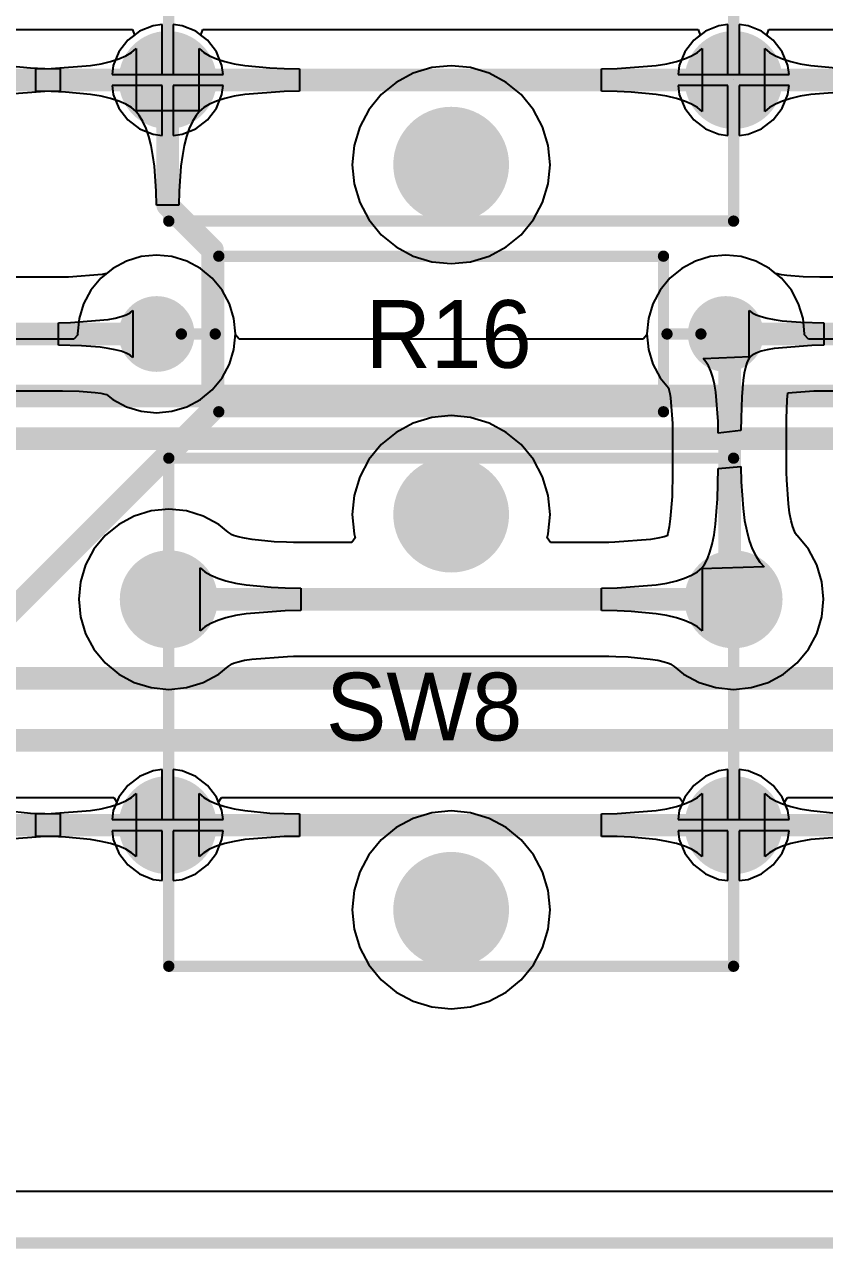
# Model space of a CAD drawing. Header units: millimetres. Extents: x 0 to 140, y 0 to 130.
# Drawn here: x 69.42 to 87.41, y -0.13 to 27.41 of the extents above; entities that cross this region are included whole.
import ezdxf

# ---------------------------------------------------------------- set-up
doc = ezdxf.new("R2010")
doc.units = ezdxf.units.MM
for name, color, linetype in [('BottomLayer', 5, 'Continuous'), ('BottomSolder', 6, 'Continuous'), ('KeepOutLayer', 6, 'Continuous'), ('MultiLayer', 9, 'Continuous'), ('PadHoleLayer', 156, 'Continuous'), ('TopLayer', 1, 'Continuous'), ('TopOverlay', 2, 'Continuous'), ('TopSolder', 216, 'Continuous')]:
    doc.layers.add(name, color=color, linetype=linetype)

msp = doc.modelspace()

# ---------------------------------------------------------------- hatches: boundary and pattern name
at = {"layer": 'BottomLayer'}
h = msp.add_hatch(color=5, dxfattribs=at)
edge = h.paths.add_edge_path()
edge.add_arc((72.642, 26.161), 1, 0, 360)
h = msp.add_hatch(color=5, dxfattribs=at)
edge = h.paths.add_edge_path()
edge.add_arc((85.367, 26.161), 1, 0, 360)
h = msp.add_hatch(color=5, dxfattribs=at)
edge = h.paths.add_edge_path()
edge.add_arc((79.017, 24.256), 1.2, 0, 360)
h = msp.add_hatch(color=5, dxfattribs=at)
edge = h.paths.add_edge_path()
edge.add_arc((72.392, 20.447), 0.75, 0, 360)
h = msp.add_hatch(color=5, dxfattribs=at)
edge = h.paths.add_edge_path()
edge.add_arc((85.192, 20.447), 0.75, 0, 360)
h = msp.add_hatch(color=5, dxfattribs=at)
edge = h.paths.add_edge_path()
edge.add_arc((79.017, 16.383), 1.2, 0, 360)
h = msp.add_hatch(color=5, dxfattribs=at)
edge = h.paths.add_edge_path()
edge.add_arc((72.667, 14.478), 1, 0, 360)
h = msp.add_hatch(color=5, dxfattribs=at)
edge = h.paths.add_edge_path()
edge.add_arc((85.367, 14.478), 1, 0, 360)
h = msp.add_hatch(color=5, dxfattribs=at)
edge = h.paths.add_edge_path()
edge.add_arc((72.642, 9.398), 1, 0, 360)
h = msp.add_hatch(color=5, dxfattribs=at)
edge = h.paths.add_edge_path()
edge.add_arc((85.367, 9.398), 1, 0, 360)
h = msp.add_hatch(color=5, dxfattribs=at)
edge = h.paths.add_edge_path()
edge.add_arc((79.017, 7.493), 1.2, 0, 360)
at = {"layer": 'BottomSolder'}
h = msp.add_hatch(color=6, dxfattribs=at)
edge = h.paths.add_edge_path()
edge.add_arc((72.642, 26.161), 1.102, 0, 360)
h = msp.add_hatch(color=6, dxfattribs=at)
edge = h.paths.add_edge_path()
edge.add_arc((85.367, 26.161), 1.102, 0, 360)
h = msp.add_hatch(color=6, dxfattribs=at)
edge = h.paths.add_edge_path()
edge.add_arc((79.017, 24.256), 1.302, 0, 360)
h = msp.add_hatch(color=6, dxfattribs=at)
edge = h.paths.add_edge_path()
edge.add_arc((72.392, 20.447), 0.852, 0, 360)
h = msp.add_hatch(color=6, dxfattribs=at)
edge = h.paths.add_edge_path()
edge.add_arc((85.192, 20.447), 0.852, 0, 360)
h = msp.add_hatch(color=6, dxfattribs=at)
edge = h.paths.add_edge_path()
edge.add_arc((79.017, 16.383), 1.302, 0, 360)
h = msp.add_hatch(color=6, dxfattribs=at)
edge = h.paths.add_edge_path()
edge.add_arc((72.667, 14.478), 1.102, 0, 360)
h = msp.add_hatch(color=6, dxfattribs=at)
edge = h.paths.add_edge_path()
edge.add_arc((85.367, 14.478), 1.102, 0, 360)
h = msp.add_hatch(color=6, dxfattribs=at)
edge = h.paths.add_edge_path()
edge.add_arc((72.642, 9.398), 1.102, 0, 360)
h = msp.add_hatch(color=6, dxfattribs=at)
edge = h.paths.add_edge_path()
edge.add_arc((85.367, 9.398), 1.102, 0, 360)
h = msp.add_hatch(color=6, dxfattribs=at)
edge = h.paths.add_edge_path()
edge.add_arc((79.017, 7.493), 1.302, 0, 360)
at = {"layer": 'MultiLayer'}
h = msp.add_hatch(color=9, dxfattribs=at)
edge = h.paths.add_edge_path()
edge.add_arc((72.642, 26.161), 1, 0, 360)
h = msp.add_hatch(color=9, dxfattribs=at)
edge = h.paths.add_edge_path()
edge.add_arc((85.367, 26.161), 1, 0, 360)
h = msp.add_hatch(color=9, dxfattribs=at)
edge = h.paths.add_edge_path()
edge.add_arc((79.017, 24.256), 1.2, 0, 360)
h = msp.add_hatch(color=9, dxfattribs=at)
edge = h.paths.add_edge_path()
edge.add_arc((72.392, 20.447), 0.75, 0, 360)
h = msp.add_hatch(color=9, dxfattribs=at)
edge = h.paths.add_edge_path()
edge.add_arc((85.192, 20.447), 0.75, 0, 360)
h = msp.add_hatch(color=9, dxfattribs=at)
edge = h.paths.add_edge_path()
edge.add_arc((79.017, 16.383), 1.2, 0, 360)
h = msp.add_hatch(color=9, dxfattribs=at)
edge = h.paths.add_edge_path()
edge.add_arc((72.667, 14.478), 1, 0, 360)
h = msp.add_hatch(color=9, dxfattribs=at)
edge = h.paths.add_edge_path()
edge.add_arc((85.367, 14.478), 1, 0, 360)
h = msp.add_hatch(color=9, dxfattribs=at)
edge = h.paths.add_edge_path()
edge.add_arc((72.642, 9.398), 1, 0, 360)
h = msp.add_hatch(color=9, dxfattribs=at)
edge = h.paths.add_edge_path()
edge.add_arc((85.367, 9.398), 1, 0, 360)
h = msp.add_hatch(color=9, dxfattribs=at)
edge = h.paths.add_edge_path()
edge.add_arc((79.017, 7.493), 1.2, 0, 360)
at = {"layer": 'PadHoleLayer'}
h = msp.add_hatch(color=156, dxfattribs=at)
edge = h.paths.add_edge_path()
edge.add_arc((72.642, 26.161), 0.6, 0, 360)
h = msp.add_hatch(color=156, dxfattribs=at)
edge = h.paths.add_edge_path()
edge.add_arc((85.367, 26.161), 0.6, 0, 360)
h = msp.add_hatch(color=156, dxfattribs=at)
edge = h.paths.add_edge_path()
edge.add_arc((79.017, 24.256), 1, 0, 360)
h = msp.add_hatch(color=156, dxfattribs=at)
edge = h.paths.add_edge_path()
edge.add_arc((72.392, 20.447), 0.35, 0, 360)
h = msp.add_hatch(color=156, dxfattribs=at)
edge = h.paths.add_edge_path()
edge.add_arc((85.192, 20.447), 0.35, 0, 360)
h = msp.add_hatch(color=156, dxfattribs=at)
edge = h.paths.add_edge_path()
edge.add_arc((79.017, 16.383), 1, 0, 360)
h = msp.add_hatch(color=156, dxfattribs=at)
edge = h.paths.add_edge_path()
edge.add_arc((72.667, 14.478), 0.6, 0, 360)
h = msp.add_hatch(color=156, dxfattribs=at)
edge = h.paths.add_edge_path()
edge.add_arc((85.367, 14.478), 0.6, 0, 360)
h = msp.add_hatch(color=156, dxfattribs=at)
edge = h.paths.add_edge_path()
edge.add_arc((72.642, 9.398), 0.6, 0, 360)
h = msp.add_hatch(color=156, dxfattribs=at)
edge = h.paths.add_edge_path()
edge.add_arc((85.367, 9.398), 0.6, 0, 360)
h = msp.add_hatch(color=156, dxfattribs=at)
edge = h.paths.add_edge_path()
edge.add_arc((79.017, 7.493), 1, 0, 360)
at = {"layer": 'TopLayer'}
h = msp.add_hatch(color=1, dxfattribs=at)
edge = h.paths.add_edge_path()
edge.add_arc((72.642, 26.161), 1, 0, 360)
h = msp.add_hatch(color=1, dxfattribs=at)
edge = h.paths.add_edge_path()
edge.add_arc((85.367, 26.161), 1, 0, 360)
h = msp.add_hatch(color=1, dxfattribs=at)
edge = h.paths.add_edge_path()
edge.add_arc((79.017, 24.256), 1.2, 0, 360)
h = msp.add_hatch(color=1, dxfattribs=at)
edge = h.paths.add_edge_path()
edge.add_arc((72.392, 20.447), 0.75, 0, 360)
h = msp.add_hatch(color=1, dxfattribs=at)
edge = h.paths.add_edge_path()
edge.add_arc((85.192, 20.447), 0.75, 0, 360)
h = msp.add_hatch(color=1, dxfattribs=at)
edge = h.paths.add_edge_path()
edge.add_arc((79.017, 16.383), 1.2, 0, 360)
h = msp.add_hatch(color=1, dxfattribs=at)
edge = h.paths.add_edge_path()
edge.add_arc((72.667, 14.478), 1, 0, 360)
h = msp.add_hatch(color=1, dxfattribs=at)
edge = h.paths.add_edge_path()
edge.add_arc((85.367, 14.478), 1, 0, 360)
h = msp.add_hatch(color=1, dxfattribs=at)
edge = h.paths.add_edge_path()
edge.add_arc((72.642, 9.398), 1, 0, 360)
h = msp.add_hatch(color=1, dxfattribs=at)
edge = h.paths.add_edge_path()
edge.add_arc((85.367, 9.398), 1, 0, 360)
h = msp.add_hatch(color=1, dxfattribs=at)
edge = h.paths.add_edge_path()
edge.add_arc((79.017, 7.493), 1.2, 0, 360)
at = {"layer": 'TopSolder'}
h = msp.add_hatch(color=216, dxfattribs=at)
edge = h.paths.add_edge_path()
edge.add_arc((72.642, 26.161), 1.102, 0, 360)
h = msp.add_hatch(color=216, dxfattribs=at)
edge = h.paths.add_edge_path()
edge.add_arc((85.367, 26.161), 1.102, 0, 360)
h = msp.add_hatch(color=216, dxfattribs=at)
edge = h.paths.add_edge_path()
edge.add_arc((79.017, 24.256), 1.302, 0, 360)
h = msp.add_hatch(color=216, dxfattribs=at)
edge = h.paths.add_edge_path()
edge.add_arc((72.392, 20.447), 0.852, 0, 360)
h = msp.add_hatch(color=216, dxfattribs=at)
edge = h.paths.add_edge_path()
edge.add_arc((85.192, 20.447), 0.852, 0, 360)
h = msp.add_hatch(color=216, dxfattribs=at)
edge = h.paths.add_edge_path()
edge.add_arc((79.017, 16.383), 1.302, 0, 360)
h = msp.add_hatch(color=216, dxfattribs=at)
edge = h.paths.add_edge_path()
edge.add_arc((72.667, 14.478), 1.102, 0, 360)
h = msp.add_hatch(color=216, dxfattribs=at)
edge = h.paths.add_edge_path()
edge.add_arc((85.367, 14.478), 1.102, 0, 360)
h = msp.add_hatch(color=216, dxfattribs=at)
edge = h.paths.add_edge_path()
edge.add_arc((72.642, 9.398), 1.102, 0, 360)
h = msp.add_hatch(color=216, dxfattribs=at)
edge = h.paths.add_edge_path()
edge.add_arc((85.367, 9.398), 1.102, 0, 360)
h = msp.add_hatch(color=216, dxfattribs=at)
edge = h.paths.add_edge_path()
edge.add_arc((79.017, 7.493), 1.302, 0, 360)

# ---------------------------------------------------------------- linework, layer by layer
at = {"layer": 'BottomLayer'}
for p, q in [((72.314, 27.383), (72.009, 27.256)), ((72.515, 27.409), (72.314, 27.383)), ((72.515, 26.288), (72.515, 27.409)), ((72.969, 27.383), (72.769, 27.409)), ((72.769, 27.409), (72.769, 26.288)), ((73.274, 27.256), (72.969, 27.383)), ((85.04, 27.383), (84.735, 27.256)), ((85.24, 27.409), (85.04, 27.383)), ((85.24, 26.288), (85.24, 27.409)), ((85.694, 27.383), (85.494, 27.409)), ((85.494, 27.409), (85.494, 26.288)), ((85.999, 27.256), (85.694, 27.383)), ((71.747, 27.055), (71.546, 26.793)), ((72.009, 27.256), (71.747, 27.055)), ((73.536, 27.055), (73.274, 27.256)), ((73.737, 26.793), (73.536, 27.055)), ((84.473, 27.055), (84.272, 26.793)), ((84.735, 27.256), (84.473, 27.055)), ((86.261, 27.055), (85.999, 27.256)), ((86.462, 26.793), (86.261, 27.055)), ((71.546, 26.793), (71.42, 26.488)), ((71.699, 26.705), (71.831, 26.782)), ((71.831, 26.782), (71.935, 26.869)), ((71.935, 26.869), (71.935, 25.453)), ((73.348, 25.453), (73.348, 26.869)), ((73.348, 26.869), (73.453, 26.782)), ((73.453, 26.782), (73.584, 26.705)), ((73.863, 26.488), (73.737, 26.793)), ((84.272, 26.793), (84.145, 26.488)), ((84.425, 26.705), (84.556, 26.782)), ((84.556, 26.782), (84.66, 26.869)), ((84.66, 26.869), (84.66, 25.453)), ((86.074, 25.453), (86.074, 26.869)), ((86.074, 26.869), (86.178, 26.782)), ((86.178, 26.782), (86.309, 26.705)), ((86.589, 26.488), (86.462, 26.793)), ((68.996, 26.488), (69.556, 26.433)), ((70.022, 26.42), (70.903, 26.488)), ((70.903, 26.488), (71.143, 26.528)), ((71.143, 26.528), (71.355, 26.578)), ((71.355, 26.578), (71.541, 26.637)), ((71.42, 26.488), (71.394, 26.288)), ((71.541, 26.637), (71.699, 26.705)), ((73.584, 26.705), (73.743, 26.637)), ((73.743, 26.637), (73.928, 26.578)), ((73.89, 26.288), (73.863, 26.488)), ((73.928, 26.578), (74.141, 26.528)), ((74.141, 26.528), (74.38, 26.488)), ((74.38, 26.488), (74.94, 26.433)), ((78.583, 26.44), (78.165, 26.313)), ((79.017, 26.483), (78.583, 26.44)), ((79.451, 26.44), (79.017, 26.483)), ((79.869, 26.313), (79.451, 26.44)), ((82.748, 26.42), (83.629, 26.488)), ((83.629, 26.488), (83.868, 26.528)), ((83.868, 26.528), (84.081, 26.578)), ((84.081, 26.578), (84.266, 26.637)), ((84.145, 26.488), (84.119, 26.288)), ((84.266, 26.637), (84.425, 26.705)), ((86.309, 26.705), (86.468, 26.637)), ((86.468, 26.637), (86.653, 26.578)), ((86.615, 26.288), (86.589, 26.488)), ((86.653, 26.578), (86.866, 26.528)), ((86.866, 26.528), (87.105, 26.488)), ((87.105, 26.488), (87.666, 26.433)), ((69.556, 26.433), (69.877, 26.42)), ((69.674, 26.415), (70.022, 26.42)), ((69.674, 25.907), (69.674, 26.415)), ((69.877, 26.42), (70.225, 26.415)), ((70.225, 26.415), (70.225, 25.907)), ((71.394, 26.288), (72.515, 26.288)), ((72.769, 26.288), (73.89, 26.288)), ((74.94, 26.433), (75.261, 26.42)), ((75.261, 26.42), (75.609, 26.415)), ((75.609, 26.415), (75.609, 25.907)), ((78.165, 26.313), (77.78, 26.107)), ((80.254, 26.107), (79.869, 26.313)), ((82.4, 26.415), (82.748, 26.42)), ((82.4, 25.907), (82.4, 26.415)), ((84.119, 26.288), (85.24, 26.288)), ((85.367, 26.161), (85.367, 26.161)), ((85.367, 26.161), (85.367, 26.161)), ((85.367, 26.161), (85.367, 26.161)), ((85.494, 26.288), (86.615, 26.288)), ((69.877, 25.902), (68.996, 25.834)), ((70.022, 25.902), (69.674, 25.907)), ((70.225, 25.907), (69.877, 25.902)), ((70.343, 25.889), (70.022, 25.902)), ((70.903, 25.834), (70.343, 25.889)), ((72.515, 26.034), (71.394, 26.034)), ((71.394, 26.034), (71.42, 25.834)), ((72.515, 24.913), (72.515, 26.034)), ((73.89, 26.034), (72.769, 26.034)), ((72.769, 26.034), (72.769, 24.913)), ((73.863, 25.834), (73.89, 26.034)), ((75.261, 25.902), (74.38, 25.834)), ((75.609, 25.907), (75.261, 25.902)), ((77.78, 26.107), (77.443, 25.831)), ((80.592, 25.831), (80.254, 26.107)), ((82.748, 25.902), (82.4, 25.907)), ((83.068, 25.889), (82.748, 25.902)), ((83.629, 25.834), (83.068, 25.889)), ((85.24, 26.034), (84.119, 26.034)), ((84.119, 26.034), (84.145, 25.834)), ((85.24, 24.913), (85.24, 26.034)), ((86.615, 26.034), (85.494, 26.034)), ((85.494, 26.034), (85.494, 24.913)), ((86.589, 25.834), (86.615, 26.034)), ((87.987, 25.902), (87.105, 25.834)), ((71.143, 25.794), (70.903, 25.834)), ((71.355, 25.744), (71.143, 25.794)), ((71.541, 25.685), (71.355, 25.744)), ((71.42, 25.834), (71.546, 25.529)), ((71.699, 25.617), (71.541, 25.685)), ((71.831, 25.54), (71.699, 25.617)), ((73.584, 25.617), (73.453, 25.54)), ((73.743, 25.685), (73.584, 25.617)), ((73.737, 25.529), (73.863, 25.834)), ((73.928, 25.744), (73.743, 25.685)), ((74.141, 25.794), (73.928, 25.744)), ((74.38, 25.834), (74.141, 25.794)), ((77.443, 25.831), (77.166, 25.493)), ((80.869, 25.493), (80.592, 25.831)), ((83.868, 25.794), (83.629, 25.834)), ((84.081, 25.744), (83.868, 25.794)), ((84.266, 25.685), (84.081, 25.744)), ((84.145, 25.834), (84.272, 25.529)), ((84.425, 25.617), (84.266, 25.685)), ((84.556, 25.54), (84.425, 25.617)), ((86.309, 25.617), (86.178, 25.54)), ((86.468, 25.685), (86.309, 25.617)), ((86.462, 25.529), (86.589, 25.834)), ((86.653, 25.744), (86.468, 25.685)), ((86.866, 25.794), (86.653, 25.744)), ((87.105, 25.834), (86.866, 25.794)), ((71.546, 25.529), (71.747, 25.267)), ((71.935, 25.453), (71.831, 25.54)), ((72.003, 25.364), (71.913, 25.477)), ((71.913, 25.477), (73.371, 25.477)), ((72.084, 25.229), (72.003, 25.364)), ((73.281, 25.364), (73.2, 25.229)), ((73.371, 25.477), (73.281, 25.364)), ((73.453, 25.54), (73.348, 25.453)), ((73.536, 25.267), (73.737, 25.529)), ((77.166, 25.493), (76.96, 25.108)), ((81.074, 25.108), (80.869, 25.493)), ((84.272, 25.529), (84.473, 25.267)), ((84.66, 25.453), (84.556, 25.54)), ((86.178, 25.54), (86.074, 25.453)), ((86.261, 25.267), (86.462, 25.529)), ((71.747, 25.267), (72.009, 25.066)), ((72.009, 25.066), (72.314, 24.939)), ((72.155, 25.072), (72.084, 25.229)), ((72.217, 24.893), (72.155, 25.072)), ((72.969, 24.939), (73.274, 25.066)), ((73.128, 25.072), (73.067, 24.893)), ((73.2, 25.229), (73.128, 25.072)), ((73.274, 25.066), (73.536, 25.267)), ((76.96, 25.108), (76.833, 24.69)), ((81.201, 24.69), (81.074, 25.108)), ((84.473, 25.267), (84.735, 25.066)), ((84.735, 25.066), (85.04, 24.939)), ((85.694, 24.939), (85.999, 25.066)), ((85.999, 25.066), (86.261, 25.267)), ((72.269, 24.691), (72.217, 24.893)), ((72.314, 24.939), (72.515, 24.913)), ((72.769, 24.913), (72.969, 24.939)), ((73.067, 24.893), (73.014, 24.691)), ((85.04, 24.939), (85.24, 24.913)), ((85.494, 24.913), (85.694, 24.939)), ((72.312, 24.466), (72.269, 24.691)), ((73.014, 24.691), (72.972, 24.466)), ((76.833, 24.69), (76.79, 24.256)), ((81.244, 24.256), (81.201, 24.69)), ((72.345, 24.22), (72.312, 24.466)), ((72.972, 24.466), (72.938, 24.22)), ((76.79, 24.256), (76.833, 23.822)), ((81.201, 23.822), (81.244, 24.256)), ((72.383, 23.659), (72.345, 24.22)), ((72.938, 24.22), (72.9, 23.659)), ((76.833, 23.822), (76.96, 23.404)), ((81.074, 23.404), (81.201, 23.822)), ((72.388, 23.346), (72.383, 23.659)), ((72.9, 23.659), (72.896, 23.346)), ((72.896, 23.346), (72.388, 23.346)), ((76.96, 23.404), (77.166, 23.019)), ((80.869, 23.019), (81.074, 23.404)), ((77.166, 23.019), (77.443, 22.681)), ((80.592, 22.681), (80.869, 23.019)), ((77.443, 22.681), (77.78, 22.405)), ((80.254, 22.405), (80.592, 22.681)), ((77.78, 22.405), (78.165, 22.199)), ((79.869, 22.199), (80.254, 22.405)), ((71.713, 22.086), (71.406, 21.922)), ((72.045, 22.187), (71.713, 22.086)), ((72.392, 22.222), (72.045, 22.187)), ((72.738, 22.187), (72.392, 22.222)), ((73.071, 22.086), (72.738, 22.187)), ((73.378, 21.922), (73.071, 22.086)), ((78.165, 22.199), (78.583, 22.072)), ((78.583, 22.072), (79.017, 22.029)), ((79.017, 22.029), (79.451, 22.072)), ((79.451, 22.072), (79.869, 22.199)), ((84.513, 22.086), (84.206, 21.922)), ((84.845, 22.187), (84.513, 22.086)), ((85.192, 22.222), (84.845, 22.187)), ((85.538, 22.187), (85.192, 22.222)), ((85.871, 22.086), (85.538, 22.187)), ((86.178, 21.922), (85.871, 22.086)), ((71.166, 21.787), (70.409, 21.728)), ((71.229, 21.8), (71.166, 21.787)), ((71.269, 21.81), (71.229, 21.8)), ((71.406, 21.922), (71.269, 21.81)), ((73.646, 21.702), (73.378, 21.922)), ((84.206, 21.922), (83.937, 21.702)), ((86.314, 21.81), (86.178, 21.922)), ((86.354, 21.8), (86.314, 21.81)), ((86.448, 21.781), (86.354, 21.8)), ((86.569, 21.765), (86.448, 21.781)), ((86.934, 21.736), (86.569, 21.765)), ((70.393, 21.728), (69.197, 21.728)), ((70.409, 21.728), (70.393, 21.728)), ((73.867, 21.433), (73.646, 21.702)), ((83.937, 21.702), (83.716, 21.433)), ((87.307, 21.728), (86.934, 21.736)), ((88.502, 21.728), (87.307, 21.728)), ((74.031, 21.126), (73.867, 21.433)), ((83.716, 21.433), (83.552, 21.126)), ((71.795, 20.925), (71.862, 20.978)), ((71.862, 20.978), (71.862, 19.916)), ((74.132, 20.793), (74.031, 21.126)), ((83.552, 21.126), (83.451, 20.793)), ((85.722, 19.916), (85.722, 20.978)), ((85.722, 20.978), (85.788, 20.925)), ((70.186, 20.701), (70.454, 20.704)), ((70.186, 20.193), (70.186, 20.701)), ((70.454, 20.704), (71.304, 20.77)), ((71.304, 20.77), (71.461, 20.801)), ((71.461, 20.801), (71.595, 20.837)), ((71.595, 20.837), (71.706, 20.878)), ((71.706, 20.878), (71.795, 20.925)), ((74.166, 20.447), (74.132, 20.793)), ((83.451, 20.793), (83.417, 20.447)), ((85.788, 20.925), (85.877, 20.878)), ((85.877, 20.878), (85.989, 20.837)), ((85.989, 20.837), (86.123, 20.801)), ((86.123, 20.801), (86.279, 20.77)), ((86.279, 20.77), (86.458, 20.745)), ((86.458, 20.745), (86.883, 20.712)), ((86.883, 20.712), (87.397, 20.701)), ((87.397, 20.701), (87.397, 20.193)), ((74.132, 20.101), (74.166, 20.447)), ((83.417, 20.447), (83.451, 20.101)), ((70.701, 20.182), (70.186, 20.193)), ((71.125, 20.149), (70.701, 20.182)), ((71.304, 20.124), (71.125, 20.149)), ((71.461, 20.093), (71.304, 20.124)), ((86.279, 20.124), (86.123, 20.093)), ((87.129, 20.19), (86.279, 20.124)), ((87.397, 20.193), (87.129, 20.19)), ((71.595, 20.057), (71.461, 20.093)), ((71.706, 20.016), (71.595, 20.057)), ((71.795, 19.969), (71.706, 20.016)), ((71.862, 19.916), (71.795, 19.969)), ((74.031, 19.768), (74.132, 20.101)), ((83.451, 20.101), (83.552, 19.768)), ((84.682, 19.897), (85.743, 19.939)), ((84.747, 19.823), (84.682, 19.897)), ((85.703, 19.881), (85.668, 19.799)), ((85.743, 19.939), (85.703, 19.881)), ((85.788, 19.969), (85.722, 19.916)), ((85.877, 20.016), (85.788, 19.969)), ((85.989, 20.057), (85.877, 20.016)), ((86.123, 20.093), (85.989, 20.057)), ((73.867, 19.461), (74.031, 19.768)), ((83.552, 19.768), (83.716, 19.461)), ((84.805, 19.728), (84.747, 19.823)), ((84.857, 19.612), (84.805, 19.728)), ((84.902, 19.475), (84.857, 19.612)), ((85.609, 19.564), (85.586, 19.41)), ((85.636, 19.694), (85.609, 19.564)), ((85.668, 19.799), (85.636, 19.694)), ((73.646, 19.192), (73.867, 19.461)), ((83.716, 19.461), (83.902, 19.235)), ((84.939, 19.317), (84.902, 19.475)), ((84.97, 19.139), (84.939, 19.317)), ((85.586, 19.41), (85.552, 19.03)), ((69.081, 19.166), (70.277, 19.166)), ((70.277, 19.166), (70.65, 19.158)), ((70.65, 19.158), (71.015, 19.129)), ((71.015, 19.129), (71.136, 19.113)), ((71.136, 19.113), (71.229, 19.094)), ((71.229, 19.094), (71.269, 19.084)), ((71.269, 19.084), (71.406, 18.972)), ((73.378, 18.972), (73.646, 19.192)), ((83.902, 19.235), (83.915, 19.196)), ((83.915, 19.196), (83.935, 19.11)), ((83.935, 19.11), (83.952, 19.011)), ((83.952, 19.011), (83.998, 18.431)), ((85.022, 18.478), (84.97, 19.139)), ((85.552, 19.03), (85.535, 18.554)), ((86.575, 18.967), (86.589, 19.12)), ((86.589, 19.12), (87.174, 19.166)), ((87.174, 19.166), (87.19, 19.166)), ((87.19, 19.166), (88.386, 19.166)), ((71.406, 18.972), (71.713, 18.808)), ((71.713, 18.808), (72.045, 18.707)), ((72.738, 18.707), (73.071, 18.808)), ((73.071, 18.808), (73.378, 18.972)), ((86.56, 18.538), (86.575, 18.967)), ((72.045, 18.707), (72.392, 18.672)), ((72.392, 18.672), (72.738, 18.707)), ((78.583, 18.567), (78.165, 18.44)), ((79.017, 18.61), (78.583, 18.567)), ((79.451, 18.567), (79.017, 18.61)), ((79.869, 18.44), (79.451, 18.567)), ((85.025, 18.216), (85.022, 18.478)), ((85.535, 18.554), (85.533, 18.279)), ((86.56, 17.329), (86.56, 18.538)), ((77.78, 18.234), (77.443, 17.958)), ((78.165, 18.44), (77.78, 18.234)), ((80.254, 18.234), (79.869, 18.44)), ((80.592, 17.958), (80.254, 18.234)), ((83.998, 18.431), (83.998, 18.376)), ((83.998, 18.376), (83.998, 17.333)), ((85.533, 18.279), (85.025, 18.216)), ((77.443, 17.958), (77.166, 17.62)), ((80.869, 17.62), (80.592, 17.958)), ((77.166, 17.62), (76.96, 17.235)), ((81.074, 17.235), (80.869, 17.62)), ((85.01, 16.738), (85.025, 17.418)), ((85.025, 17.418), (85.533, 17.464)), ((85.533, 17.464), (85.539, 17.123)), ((76.96, 17.235), (76.833, 16.817)), ((81.201, 16.817), (81.074, 17.235)), ((83.998, 17.333), (83.986, 16.791)), ((85.539, 17.123), (85.58, 16.518)), ((86.563, 17.166), (86.56, 17.329)), ((86.6, 16.624), (86.563, 17.166)), ((76.833, 16.817), (76.79, 16.383)), ((81.244, 16.383), (81.201, 16.817)), ((83.986, 16.791), (83.945, 16.288)), ((84.964, 16.172), (85.01, 16.738)), ((86.628, 16.423), (86.6, 16.624)), ((71.892, 16.35), (71.542, 16.162)), ((72.272, 16.465), (71.892, 16.35)), ((72.667, 16.504), (72.272, 16.465)), ((73.062, 16.465), (72.667, 16.504)), ((73.442, 16.35), (73.062, 16.465)), ((73.793, 16.162), (73.442, 16.35)), ((76.79, 16.383), (76.833, 15.949)), ((81.201, 15.949), (81.244, 16.383)), ((83.945, 16.288), (83.919, 16.107)), ((85.58, 16.518), (85.617, 16.254)), ((85.617, 16.254), (85.664, 16.016)), ((86.662, 16.247), (86.628, 16.423)), ((86.699, 16.11), (86.662, 16.247)), ((71.542, 16.162), (71.235, 15.91)), ((74, 15.992), (73.793, 16.162)), ((74.026, 15.976), (74, 15.992)), ((74.067, 15.942), (74.026, 15.976)), ((83.919, 16.107), (83.889, 15.959)), ((84.929, 15.932), (84.964, 16.172)), ((85.664, 16.016), (85.721, 15.802)), ((86.735, 16.012), (86.699, 16.11)), ((86.762, 15.955), (86.735, 16.012)), ((71.235, 15.91), (70.983, 15.603)), ((74.073, 15.939), (74.067, 15.942)), ((74.126, 15.916), (74.073, 15.939)), ((74.226, 15.884), (74.126, 15.916)), ((74.369, 15.85), (74.226, 15.884)), ((74.541, 15.821), (74.369, 15.85)), ((75.037, 15.773), (74.541, 15.821)), ((75.315, 15.761), (75.037, 15.773)), ((75.473, 15.759), (75.315, 15.761)), ((76.784, 15.759), (75.473, 15.759)), ((76.86, 15.861), (76.784, 15.759)), ((76.833, 15.949), (76.86, 15.861)), ((81.174, 15.861), (81.201, 15.949)), ((81.25, 15.759), (81.174, 15.861)), ((82.561, 15.759), (81.25, 15.759)), ((82.701, 15.761), (82.561, 15.759)), ((83.503, 15.823), (82.701, 15.761)), ((83.665, 15.85), (83.503, 15.823)), ((83.808, 15.884), (83.665, 15.85)), ((83.874, 15.905), (83.808, 15.884)), ((83.889, 15.959), (83.874, 15.905)), ((84.836, 15.539), (84.886, 15.721)), ((84.886, 15.721), (84.929, 15.932)), ((85.721, 15.802), (85.788, 15.615)), ((86.773, 15.939), (86.762, 15.955)), ((86.793, 15.916), (86.773, 15.939)), ((86.799, 15.91), (86.793, 15.916)), ((87.051, 15.603), (86.799, 15.91)), ((70.983, 15.603), (70.796, 15.253)), ((84.778, 15.385), (84.836, 15.539)), ((85.788, 15.615), (85.867, 15.453)), ((85.867, 15.453), (85.955, 15.316)), ((87.239, 15.253), (87.051, 15.603)), ((70.796, 15.253), (70.68, 14.873)), ((73.374, 13.77), (73.374, 15.186)), ((73.374, 15.186), (73.478, 15.099)), ((84.556, 15.099), (84.66, 15.186)), ((84.639, 15.163), (84.712, 15.26)), ((86.054, 15.205), (84.639, 15.163)), ((84.66, 15.186), (84.66, 13.77)), ((84.712, 15.26), (84.778, 15.385)), ((85.955, 15.316), (86.054, 15.205)), ((87.354, 14.873), (87.239, 15.253)), ((70.68, 14.873), (70.641, 14.478)), ((73.478, 15.099), (73.609, 15.022)), ((73.609, 15.022), (73.768, 14.954)), ((73.768, 14.954), (73.953, 14.895)), ((73.953, 14.895), (74.166, 14.845)), ((83.868, 14.845), (84.081, 14.895)), ((84.081, 14.895), (84.266, 14.954)), ((84.266, 14.954), (84.425, 15.022)), ((84.425, 15.022), (84.556, 15.099)), ((87.393, 14.478), (87.354, 14.873)), ((74.166, 14.845), (74.405, 14.805)), ((74.405, 14.805), (74.966, 14.75)), ((74.966, 14.75), (75.287, 14.737)), ((75.287, 14.737), (75.634, 14.732)), ((75.634, 14.732), (75.634, 14.224)), ((82.4, 14.732), (82.748, 14.737)), ((82.4, 14.224), (82.4, 14.732)), ((82.748, 14.737), (83.629, 14.805)), ((83.629, 14.805), (83.868, 14.845)), ((70.641, 14.478), (70.68, 14.083)), ((87.354, 14.083), (87.393, 14.478)), ((70.68, 14.083), (70.796, 13.703)), ((73.953, 14.061), (73.768, 14.002)), ((74.166, 14.111), (73.953, 14.061)), ((74.405, 14.151), (74.166, 14.111)), ((75.287, 14.219), (74.405, 14.151)), ((75.634, 14.224), (75.287, 14.219)), ((82.748, 14.219), (82.4, 14.224)), ((83.068, 14.206), (82.748, 14.219)), ((83.629, 14.151), (83.068, 14.206)), ((83.868, 14.111), (83.629, 14.151)), ((84.081, 14.061), (83.868, 14.111)), ((84.266, 14.002), (84.081, 14.061)), ((87.239, 13.703), (87.354, 14.083)), ((73.478, 13.857), (73.374, 13.77)), ((73.609, 13.934), (73.478, 13.857)), ((73.768, 14.002), (73.609, 13.934)), ((84.425, 13.934), (84.266, 14.002)), ((84.556, 13.857), (84.425, 13.934)), ((84.66, 13.77), (84.556, 13.857)), ((70.796, 13.703), (70.983, 13.353)), ((87.051, 13.353), (87.239, 13.703)), ((70.983, 13.353), (71.235, 13.046)), ((86.799, 13.046), (87.051, 13.353)), ((71.235, 13.046), (71.542, 12.794)), ((73.793, 12.794), (74, 12.964)), ((74, 12.964), (74.026, 12.98)), ((74.026, 12.98), (74.067, 13.014)), ((74.067, 13.014), (74.073, 13.017)), ((74.073, 13.017), (74.126, 13.04)), ((74.126, 13.04), (74.226, 13.072)), ((74.226, 13.072), (74.369, 13.106)), ((74.369, 13.106), (74.531, 13.133)), ((74.531, 13.133), (75.333, 13.195)), ((75.333, 13.195), (75.473, 13.197)), ((75.473, 13.197), (82.561, 13.197)), ((82.561, 13.197), (82.719, 13.195)), ((82.719, 13.195), (82.997, 13.183)), ((82.997, 13.183), (83.493, 13.135)), ((83.493, 13.135), (83.665, 13.106)), ((83.665, 13.106), (83.808, 13.072)), ((83.808, 13.072), (83.908, 13.04)), ((83.908, 13.04), (83.961, 13.017)), ((83.961, 13.017), (83.967, 13.014)), ((83.967, 13.014), (84.008, 12.98)), ((84.008, 12.98), (84.034, 12.964)), ((84.034, 12.964), (84.242, 12.794)), ((86.493, 12.794), (86.799, 13.046)), ((71.542, 12.794), (71.892, 12.606)), ((73.442, 12.606), (73.793, 12.794)), ((84.242, 12.794), (84.592, 12.606)), ((86.142, 12.606), (86.493, 12.794)), ((71.892, 12.606), (72.272, 12.491)), ((72.272, 12.491), (72.667, 12.452)), ((72.667, 12.452), (73.062, 12.491)), ((73.062, 12.491), (73.442, 12.606)), ((84.592, 12.606), (84.972, 12.491)), ((84.972, 12.491), (85.367, 12.452)), ((85.367, 12.452), (85.762, 12.491)), ((85.762, 12.491), (86.142, 12.606)), ((72.009, 10.493), (71.747, 10.292)), ((72.314, 10.62), (72.009, 10.493)), ((72.515, 10.646), (72.314, 10.62)), ((72.515, 9.525), (72.515, 10.646)), ((72.969, 10.62), (72.769, 10.646)), ((72.769, 10.646), (72.769, 9.525)), ((73.274, 10.493), (72.969, 10.62)), ((73.536, 10.292), (73.274, 10.493)), ((84.735, 10.493), (84.473, 10.292)), ((85.04, 10.62), (84.735, 10.493)), ((85.24, 10.646), (85.04, 10.62)), ((85.24, 9.525), (85.24, 10.646)), ((85.694, 10.62), (85.494, 10.646)), ((85.494, 10.646), (85.494, 9.525)), ((85.999, 10.493), (85.694, 10.62)), ((86.261, 10.292), (85.999, 10.493)), ((71.747, 10.292), (71.546, 10.03)), ((73.737, 10.03), (73.536, 10.292)), ((84.473, 10.292), (84.272, 10.03)), ((86.462, 10.03), (86.261, 10.292)), ((71.546, 10.03), (71.42, 9.725)), ((71.541, 9.874), (71.699, 9.942)), ((71.699, 9.942), (71.831, 10.019)), ((71.831, 10.019), (71.935, 10.106)), ((71.935, 10.106), (71.935, 8.69)), ((73.348, 8.69), (73.348, 10.106)), ((73.348, 10.106), (73.453, 10.019)), ((73.453, 10.019), (73.584, 9.942)), ((73.584, 9.942), (73.743, 9.874)), ((73.863, 9.725), (73.737, 10.03)), ((84.272, 10.03), (84.145, 9.725)), ((84.266, 9.874), (84.425, 9.942)), ((84.425, 9.942), (84.556, 10.019)), ((84.556, 10.019), (84.66, 10.106)), ((84.66, 10.106), (84.66, 8.69)), ((86.074, 8.69), (86.074, 10.106)), ((86.074, 10.106), (86.178, 10.019)), ((86.178, 10.019), (86.309, 9.942)), ((86.309, 9.942), (86.468, 9.874)), ((86.589, 9.725), (86.462, 10.03)), ((68.996, 9.725), (69.556, 9.67)), ((69.556, 9.67), (69.877, 9.657)), ((69.674, 9.652), (70.022, 9.657)), ((69.674, 9.144), (69.674, 9.652)), ((69.877, 9.657), (70.225, 9.652)), ((70.022, 9.657), (70.903, 9.725)), ((70.225, 9.652), (70.225, 9.144)), ((70.903, 9.725), (71.143, 9.765)), ((71.143, 9.765), (71.355, 9.815)), ((71.355, 9.815), (71.541, 9.874)), ((71.42, 9.725), (71.394, 9.525)), ((73.743, 9.874), (73.928, 9.815)), ((73.89, 9.525), (73.863, 9.725)), ((73.928, 9.815), (74.141, 9.765)), ((74.141, 9.765), (74.38, 9.725)), ((74.38, 9.725), (74.94, 9.67)), ((74.94, 9.67), (75.261, 9.657)), ((75.261, 9.657), (75.609, 9.652)), ((75.609, 9.652), (75.609, 9.144)), ((78.583, 9.677), (78.165, 9.55)), ((79.017, 9.72), (78.583, 9.677)), ((79.451, 9.677), (79.017, 9.72)), ((79.869, 9.55), (79.451, 9.677)), ((82.4, 9.652), (82.748, 9.657)), ((82.4, 9.144), (82.4, 9.652)), ((82.748, 9.657), (83.629, 9.725)), ((83.629, 9.725), (83.868, 9.765)), ((83.868, 9.765), (84.081, 9.815)), ((84.081, 9.815), (84.266, 9.874)), ((84.145, 9.725), (84.119, 9.525)), ((86.468, 9.874), (86.653, 9.815)), ((86.615, 9.525), (86.589, 9.725)), ((86.653, 9.815), (86.866, 9.765)), ((86.866, 9.765), (87.105, 9.725)), ((87.105, 9.725), (87.666, 9.67)), ((71.394, 9.525), (72.515, 9.525)), ((72.769, 9.525), (73.89, 9.525)), ((78.165, 9.55), (77.78, 9.344)), ((80.254, 9.344), (79.869, 9.55)), ((84.119, 9.525), (85.24, 9.525)), ((85.494, 9.525), (86.615, 9.525)), ((69.877, 9.139), (68.996, 9.071)), ((70.022, 9.139), (69.674, 9.144)), ((70.225, 9.144), (69.877, 9.139)), ((70.343, 9.126), (70.022, 9.139)), ((70.903, 9.071), (70.343, 9.126)), ((72.515, 9.271), (71.394, 9.271)), ((71.394, 9.271), (71.42, 9.071)), ((72.515, 8.15), (72.515, 9.271)), ((73.89, 9.271), (72.769, 9.271)), ((72.769, 9.271), (72.769, 8.15)), ((73.863, 9.071), (73.89, 9.271)), ((75.261, 9.139), (74.38, 9.071)), ((75.609, 9.144), (75.261, 9.139)), ((77.78, 9.344), (77.443, 9.068)), ((80.592, 9.068), (80.254, 9.344)), ((82.748, 9.139), (82.4, 9.144)), ((83.068, 9.126), (82.748, 9.139)), ((83.629, 9.071), (83.068, 9.126)), ((85.24, 9.271), (84.119, 9.271)), ((84.119, 9.271), (84.145, 9.071)), ((85.24, 8.15), (85.24, 9.271)), ((86.615, 9.271), (85.494, 9.271)), ((85.494, 9.271), (85.494, 8.15)), ((86.589, 9.071), (86.615, 9.271)), ((87.987, 9.139), (87.105, 9.071)), ((71.143, 9.031), (70.903, 9.071)), ((71.355, 8.981), (71.143, 9.031)), ((71.541, 8.922), (71.355, 8.981)), ((71.42, 9.071), (71.546, 8.766)), ((71.699, 8.854), (71.541, 8.922)), ((71.831, 8.777), (71.699, 8.854)), ((73.584, 8.854), (73.453, 8.777)), ((73.743, 8.922), (73.584, 8.854)), ((73.737, 8.766), (73.863, 9.071)), ((73.928, 8.981), (73.743, 8.922)), ((74.141, 9.031), (73.928, 8.981)), ((74.38, 9.071), (74.141, 9.031)), ((77.443, 9.068), (77.166, 8.73)), ((80.869, 8.73), (80.592, 9.068)), ((83.868, 9.031), (83.629, 9.071)), ((84.081, 8.981), (83.868, 9.031)), ((84.266, 8.922), (84.081, 8.981)), ((84.145, 9.071), (84.272, 8.766)), ((84.425, 8.854), (84.266, 8.922)), ((84.556, 8.777), (84.425, 8.854)), ((86.309, 8.854), (86.178, 8.777)), ((86.468, 8.922), (86.309, 8.854)), ((86.462, 8.766), (86.589, 9.071)), ((86.653, 8.981), (86.468, 8.922)), ((86.866, 9.031), (86.653, 8.981)), ((87.105, 9.071), (86.866, 9.031)), ((71.546, 8.766), (71.747, 8.504)), ((71.935, 8.69), (71.831, 8.777)), ((73.453, 8.777), (73.348, 8.69)), ((73.536, 8.504), (73.737, 8.766)), ((77.166, 8.73), (76.96, 8.345)), ((81.074, 8.345), (80.869, 8.73)), ((84.272, 8.766), (84.473, 8.504)), ((84.66, 8.69), (84.556, 8.777)), ((86.178, 8.777), (86.074, 8.69)), ((86.261, 8.504), (86.462, 8.766)), ((71.747, 8.504), (72.009, 8.303)), ((72.009, 8.303), (72.314, 8.176)), ((72.969, 8.176), (73.274, 8.303)), ((73.274, 8.303), (73.536, 8.504)), ((76.96, 8.345), (76.833, 7.927)), ((81.201, 7.927), (81.074, 8.345)), ((84.473, 8.504), (84.735, 8.303)), ((84.735, 8.303), (85.04, 8.176)), ((85.694, 8.176), (85.999, 8.303)), ((85.999, 8.303), (86.261, 8.504)), ((72.314, 8.176), (72.515, 8.15)), ((72.769, 8.15), (72.969, 8.176)), ((85.04, 8.176), (85.24, 8.15)), ((85.494, 8.15), (85.694, 8.176)), ((76.833, 7.927), (76.79, 7.493)), ((81.244, 7.493), (81.201, 7.927)), ((76.79, 7.493), (76.833, 7.059)), ((81.201, 7.059), (81.244, 7.493)), ((76.833, 7.059), (76.96, 6.641)), ((81.074, 6.641), (81.201, 7.059)), ((76.96, 6.641), (77.166, 6.256)), ((80.869, 6.256), (81.074, 6.641)), ((77.166, 6.256), (77.443, 5.918)), ((80.592, 5.918), (80.869, 6.256)), ((77.443, 5.918), (77.78, 5.642)), ((80.254, 5.642), (80.592, 5.918)), ((77.78, 5.642), (78.165, 5.436)), ((79.869, 5.436), (80.254, 5.642)), ((78.165, 5.436), (78.583, 5.309)), ((78.583, 5.309), (79.017, 5.266)), ((79.017, 5.266), (79.451, 5.309)), ((79.451, 5.309), (79.869, 5.436)), ((138.928, 1.153), (1.153, 1.153))]:
    msp.add_line(p, q, dxfattribs=at)
at = {"layer": 'BottomLayer', "const_width": 0.508}
for points in [[(67.258, 26.161), (72.642, 26.161)], [(72.642, 23.346), (72.642, 26.161)], [(72.642, 26.161), (85.367, 26.161)], [(85.367, 26.161), (90.751, 26.161)], [(72.642, 23.346), (73.65, 22.338)], [(73.65, 18.737), (73.65, 22.338)], [(67.082, 20.447), (72.392, 20.447)], [(85.192, 20.447), (90.501, 20.447)], [(85.192, 20.447), (85.279, 20.359)], [(85.279, 14.566), (85.279, 20.359)], [(67.258, 12.345), (73.65, 18.737)], [(72.667, 14.478), (85.367, 14.478)], [(85.279, 14.566), (85.367, 14.478)], [(67.258, 9.398), (72.642, 9.398)], [(72.642, 9.398), (85.367, 9.398)], [(85.367, 9.398), (90.751, 9.398)]]:
    msp.add_lwpolyline(points, dxfattribs=at)
at = {"layer": 'BottomLayer', "const_width": 0.254}
for points in [[(72.515, 26.161, 1), (72.769, 26.161, 1)], [(72.515, 26.161, 1), (72.769, 26.161, 1)], [(72.515, 26.161, 1), (72.769, 26.161, 1)], [(85.24, 26.161, 1), (85.494, 26.161, 1)], [(85.24, 26.161, 1), (85.494, 26.161, 1)], [(72.515, 23.346, 1), (72.769, 23.346, 1)], [(72.515, 23.346, 1), (72.769, 23.346, 1)], [(73.523, 22.338, 1), (73.777, 22.338, 1)], [(73.523, 22.338, 1), (73.777, 22.338, 1)], [(72.265, 20.447, 1), (72.519, 20.447, 1)], [(85.065, 20.447, 1), (85.319, 20.447, 1)], [(85.065, 20.447, 1), (85.319, 20.447, 1)], [(85.152, 20.359, 1), (85.406, 20.359, 1)], [(85.152, 20.359, 1), (85.406, 20.359, 1)], [(73.523, 18.737, 1), (73.777, 18.737, 1)], [(73.523, 18.737, 1), (73.777, 18.737, 1)], [(72.54, 14.478, 1), (72.794, 14.478, 1)], [(85.152, 14.566, 1), (85.406, 14.566, 1)], [(85.152, 14.566, 1), (85.406, 14.566, 1)], [(85.24, 14.478, 1), (85.494, 14.478, 1)], [(85.24, 14.478, 1), (85.494, 14.478, 1)], [(72.515, 9.398, 1), (72.769, 9.398, 1)], [(72.515, 9.398, 1), (72.769, 9.398, 1)], [(85.24, 9.398, 1), (85.494, 9.398, 1)], [(85.24, 9.398, 1), (85.494, 9.398, 1)]]:
    msp.add_lwpolyline(points, format="xyb", close=True, dxfattribs=at)
at = {"layer": 'KeepOutLayer', "const_width": 0.254}
msp.add_lwpolyline([(0, 0), (140.081, 0)], dxfattribs=at)
at = {"layer": 'TopLayer'}
for p, q in [((68.05, 27.294), (71.85, 27.294)), ((71.85, 27.294), (71.893, 27.167)), ((73.39, 27.167), (73.434, 27.294)), ((73.434, 27.294), (84.575, 27.294)), ((84.575, 27.294), (84.618, 27.167)), ((86.116, 27.167), (86.159, 27.294)), ((86.159, 27.294), (89.959, 27.294)), ((71.747, 27.055), (71.546, 26.793)), ((71.893, 27.167), (71.747, 27.055)), ((73.536, 27.055), (73.39, 27.167)), ((73.737, 26.793), (73.536, 27.055)), ((84.473, 27.055), (84.272, 26.793)), ((84.618, 27.167), (84.473, 27.055)), ((86.261, 27.055), (86.116, 27.167)), ((86.462, 26.793), (86.261, 27.055)), ((71.546, 26.793), (71.42, 26.488)), ((73.863, 26.488), (73.737, 26.793)), ((84.272, 26.793), (84.145, 26.488)), ((86.589, 26.488), (86.462, 26.793)), ((71.42, 26.488), (71.394, 26.288)), ((73.89, 26.288), (73.863, 26.488)), ((78.583, 26.44), (78.165, 26.313)), ((79.017, 26.483), (78.583, 26.44)), ((79.451, 26.44), (79.017, 26.483)), ((79.869, 26.313), (79.451, 26.44)), ((84.145, 26.488), (84.119, 26.288)), ((86.615, 26.288), (86.589, 26.488)), ((71.394, 26.288), (72.642, 26.288)), ((72.642, 26.288), (73.89, 26.288)), ((78.165, 26.313), (77.78, 26.107)), ((80.254, 26.107), (79.869, 26.313)), ((84.119, 26.288), (85.367, 26.288)), ((85.367, 26.288), (86.615, 26.288)), ((72.515, 26.034), (71.394, 26.034)), ((71.394, 26.034), (71.42, 25.834)), ((72.515, 24.913), (72.515, 26.034)), ((73.89, 26.034), (72.769, 26.034)), ((72.769, 26.034), (72.769, 24.913)), ((73.863, 25.834), (73.89, 26.034)), ((77.78, 26.107), (77.443, 25.831)), ((80.592, 25.831), (80.254, 26.107)), ((85.24, 26.034), (84.119, 26.034)), ((84.119, 26.034), (84.145, 25.834)), ((85.24, 24.913), (85.24, 26.034)), ((86.615, 26.034), (85.494, 26.034)), ((85.494, 26.034), (85.494, 24.913)), ((86.589, 25.834), (86.615, 26.034)), ((71.42, 25.834), (71.546, 25.529)), ((73.737, 25.529), (73.863, 25.834)), ((77.443, 25.831), (77.166, 25.493)), ((80.869, 25.493), (80.592, 25.831)), ((84.145, 25.834), (84.272, 25.529)), ((86.462, 25.529), (86.589, 25.834)), ((71.546, 25.529), (71.747, 25.267)), ((73.536, 25.267), (73.737, 25.529)), ((77.166, 25.493), (76.96, 25.108)), ((81.074, 25.108), (80.869, 25.493)), ((84.272, 25.529), (84.473, 25.267)), ((86.261, 25.267), (86.462, 25.529)), ((71.747, 25.267), (72.009, 25.066)), ((72.009, 25.066), (72.314, 24.939)), ((72.969, 24.939), (73.274, 25.066)), ((73.274, 25.066), (73.536, 25.267)), ((76.96, 25.108), (76.833, 24.69)), ((81.201, 24.69), (81.074, 25.108)), ((84.473, 25.267), (84.735, 25.066)), ((84.735, 25.066), (85.04, 24.939)), ((85.694, 24.939), (85.999, 25.066)), ((85.999, 25.066), (86.261, 25.267)), ((72.314, 24.939), (72.515, 24.913)), ((72.769, 24.913), (72.969, 24.939)), ((85.04, 24.939), (85.24, 24.913)), ((85.494, 24.913), (85.694, 24.939)), ((76.833, 24.69), (76.79, 24.256)), ((81.244, 24.256), (81.201, 24.69)), ((76.79, 24.256), (76.833, 23.822)), ((81.201, 23.822), (81.244, 24.256)), ((76.833, 23.822), (76.96, 23.404)), ((81.074, 23.404), (81.201, 23.822)), ((76.96, 23.404), (77.166, 23.019)), ((80.869, 23.019), (81.074, 23.404)), ((77.166, 23.019), (77.443, 22.681)), ((80.592, 22.681), (80.869, 23.019)), ((77.443, 22.681), (77.78, 22.405)), ((80.254, 22.405), (80.592, 22.681)), ((77.78, 22.405), (78.165, 22.199)), ((79.869, 22.199), (80.254, 22.405)), ((71.713, 22.086), (71.406, 21.922)), ((72.045, 22.187), (71.713, 22.086)), ((72.392, 22.222), (72.045, 22.187)), ((72.738, 22.187), (72.392, 22.222)), ((73.071, 22.086), (72.738, 22.187)), ((73.378, 21.922), (73.071, 22.086)), ((78.165, 22.199), (78.583, 22.072)), ((78.583, 22.072), (79.017, 22.029)), ((79.017, 22.029), (79.451, 22.072)), ((79.451, 22.072), (79.869, 22.199)), ((84.513, 22.086), (84.206, 21.922)), ((84.845, 22.187), (84.513, 22.086)), ((85.192, 22.222), (84.845, 22.187)), ((85.538, 22.187), (85.192, 22.222)), ((85.871, 22.086), (85.538, 22.187)), ((86.178, 21.922), (85.871, 22.086)), ((71.406, 21.922), (71.137, 21.702)), ((73.646, 21.702), (73.378, 21.922)), ((84.206, 21.922), (83.937, 21.702)), ((86.446, 21.702), (86.178, 21.922)), ((71.137, 21.702), (70.916, 21.433)), ((73.867, 21.433), (73.646, 21.702)), ((83.937, 21.702), (83.716, 21.433)), ((86.667, 21.433), (86.446, 21.702)), ((70.916, 21.433), (70.752, 21.126)), ((74.031, 21.126), (73.867, 21.433)), ((83.716, 21.433), (83.552, 21.126)), ((86.831, 21.126), (86.667, 21.433)), ((70.752, 21.126), (70.651, 20.793)), ((74.132, 20.793), (74.031, 21.126)), ((83.552, 21.126), (83.451, 20.793)), ((86.932, 20.793), (86.831, 21.126)), ((70.651, 20.793), (70.617, 20.447)), ((74.166, 20.447), (74.132, 20.793)), ((83.451, 20.793), (83.417, 20.447)), ((86.966, 20.447), (86.932, 20.793)), ((70.619, 20.425), (70.534, 20.331)), ((70.617, 20.447), (70.619, 20.425)), ((74.164, 20.425), (74.166, 20.447)), ((74.249, 20.331), (74.164, 20.425)), ((83.419, 20.425), (83.334, 20.331)), ((83.417, 20.447), (83.419, 20.425)), ((86.964, 20.425), (86.966, 20.447)), ((87.049, 20.331), (86.964, 20.425)), ((70.534, 20.331), (68.94, 20.331)), ((83.334, 20.331), (74.249, 20.331)), ((88.643, 20.331), (87.049, 20.331)), ((68.471, 10.022), (71.429, 10.022)), ((71.499, 9.916), (71.42, 9.725)), ((71.429, 10.022), (71.499, 9.916)), ((73.784, 9.916), (73.855, 10.022)), ((73.863, 9.725), (73.784, 9.916)), ((73.855, 10.022), (84.154, 10.022)), ((84.224, 9.916), (84.145, 9.725)), ((84.154, 10.022), (84.224, 9.916)), ((86.51, 9.916), (86.58, 10.022)), ((86.589, 9.725), (86.51, 9.916)), ((86.58, 10.022), (89.538, 10.022)), ((71.42, 9.725), (71.394, 9.525)), ((73.89, 9.525), (73.863, 9.725)), ((78.583, 9.677), (78.165, 9.55)), ((79.017, 9.72), (78.583, 9.677)), ((79.451, 9.677), (79.017, 9.72)), ((79.869, 9.55), (79.451, 9.677)), ((84.145, 9.725), (84.119, 9.525)), ((86.615, 9.525), (86.589, 9.725)), ((71.394, 9.525), (72.642, 9.525)), ((72.642, 9.525), (73.89, 9.525)), ((78.165, 9.55), (77.78, 9.344)), ((80.254, 9.344), (79.869, 9.55)), ((84.119, 9.525), (85.367, 9.525)), ((85.367, 9.525), (86.615, 9.525)), ((72.515, 9.271), (71.394, 9.271)), ((71.394, 9.271), (71.42, 9.071)), ((72.515, 8.15), (72.515, 9.271)), ((73.89, 9.271), (72.769, 9.271)), ((72.769, 9.271), (72.769, 8.15)), ((73.863, 9.071), (73.89, 9.271)), ((77.78, 9.344), (77.443, 9.068)), ((80.592, 9.068), (80.254, 9.344)), ((85.24, 9.271), (84.119, 9.271)), ((84.119, 9.271), (84.145, 9.071)), ((85.24, 8.15), (85.24, 9.271)), ((86.615, 9.271), (85.494, 9.271)), ((85.494, 9.271), (85.494, 8.15)), ((86.589, 9.071), (86.615, 9.271)), ((71.42, 9.071), (71.546, 8.766)), ((73.737, 8.766), (73.863, 9.071)), ((77.443, 9.068), (77.166, 8.73)), ((80.869, 8.73), (80.592, 9.068)), ((84.145, 9.071), (84.272, 8.766)), ((86.462, 8.766), (86.589, 9.071)), ((71.546, 8.766), (71.747, 8.504)), ((73.536, 8.504), (73.737, 8.766)), ((77.166, 8.73), (76.96, 8.345)), ((81.074, 8.345), (80.869, 8.73)), ((84.272, 8.766), (84.473, 8.504)), ((86.261, 8.504), (86.462, 8.766)), ((71.747, 8.504), (72.009, 8.303)), ((72.009, 8.303), (72.314, 8.176)), ((72.969, 8.176), (73.274, 8.303)), ((73.274, 8.303), (73.536, 8.504)), ((76.96, 8.345), (76.833, 7.927)), ((81.201, 7.927), (81.074, 8.345)), ((84.473, 8.504), (84.735, 8.303)), ((84.735, 8.303), (85.04, 8.176)), ((85.694, 8.176), (85.999, 8.303)), ((85.999, 8.303), (86.261, 8.504)), ((72.314, 8.176), (72.515, 8.15)), ((72.769, 8.15), (72.969, 8.176)), ((85.04, 8.176), (85.24, 8.15)), ((85.494, 8.15), (85.694, 8.176)), ((76.833, 7.927), (76.79, 7.493)), ((81.244, 7.493), (81.201, 7.927)), ((76.79, 7.493), (76.833, 7.059)), ((81.201, 7.059), (81.244, 7.493)), ((76.833, 7.059), (76.96, 6.641)), ((81.074, 6.641), (81.201, 7.059)), ((76.96, 6.641), (77.166, 6.256)), ((80.869, 6.256), (81.074, 6.641)), ((77.166, 6.256), (77.443, 5.918)), ((80.592, 5.918), (80.869, 6.256)), ((77.443, 5.918), (77.78, 5.642)), ((80.254, 5.642), (80.592, 5.918)), ((77.78, 5.642), (78.165, 5.436)), ((79.869, 5.436), (80.254, 5.642)), ((78.165, 5.436), (78.583, 5.309)), ((78.583, 5.309), (79.017, 5.266)), ((79.017, 5.266), (79.451, 5.309)), ((79.451, 5.309), (79.869, 5.436)), ((138.928, 1.153), (1.153, 1.153))]:
    msp.add_line(p, q, dxfattribs=at)
at = {"layer": 'TopLayer', "const_width": 0.508}
for points in [[(55.679, 19.05), (111.506, 19.05)], [(60.2, 18.091), (109.798, 18.091)], [(25.796, 12.7), (118.828, 12.7)], [(25.4, 11.303), (119.463, 11.303)]]:
    msp.add_lwpolyline(points, dxfattribs=at)
at = {"layer": 'TopOverlay', "const_width": 0.254}
for points in [[(72.667, 22.986), (72.667, 34.416)], [(85.367, 22.986), (85.367, 34.416)], [(72.667, 22.986), (85.367, 22.986)], [(73.792, 18.697), (73.792, 22.197)], [(73.792, 22.197), (83.792, 22.197)], [(83.792, 18.697), (83.792, 22.197)], [(72.95, 20.447), (73.712, 20.447)], [(83.872, 20.447), (84.634, 20.447)], [(73.792, 18.697), (83.792, 18.697)], [(72.667, 6.223), (72.667, 17.653)], [(72.667, 17.653), (85.367, 17.653)], [(85.367, 6.223), (85.367, 17.653)], [(72.667, 6.223), (85.367, 6.223)]]:
    msp.add_lwpolyline(points, dxfattribs=at)
at = {"layer": 'TopOverlay', "const_width": 0.127}
for points in [[(72.604, 22.986, 1), (72.731, 22.986, 1)], [(72.604, 22.986, 1), (72.731, 22.986, 1)], [(85.304, 22.986, 1), (85.431, 22.986, 1)], [(85.304, 22.986, 1), (85.431, 22.986, 1)], [(73.728, 22.197, 1), (73.855, 22.197, 1)], [(73.728, 22.197, 1), (73.855, 22.197, 1)], [(83.728, 22.197, 1), (83.855, 22.197, 1)], [(83.728, 22.197, 1), (83.855, 22.197, 1)], [(72.886, 20.447, 1), (73.013, 20.447, 1)], [(73.648, 20.447, 1), (73.775, 20.447, 1)], [(83.808, 20.447, 1), (83.935, 20.447, 1)], [(84.57, 20.447, 1), (84.697, 20.447, 1)], [(73.728, 18.697, 1), (73.855, 18.697, 1)], [(73.728, 18.697, 1), (73.855, 18.697, 1)], [(83.728, 18.697, 1), (83.855, 18.697, 1)], [(83.728, 18.697, 1), (83.855, 18.697, 1)], [(72.604, 17.653, 1), (72.731, 17.653, 1)], [(72.604, 17.653, 1), (72.731, 17.653, 1)], [(85.304, 17.653, 1), (85.431, 17.653, 1)], [(85.304, 17.653, 1), (85.431, 17.653, 1)], [(72.604, 6.223, 1), (72.731, 6.223, 1)], [(72.604, 6.223, 1), (72.731, 6.223, 1)], [(85.304, 6.223, 1), (85.431, 6.223, 1)], [(85.304, 6.223, 1), (85.431, 6.223, 1)]]:
    msp.add_lwpolyline(points, format="xyb", close=True, dxfattribs=at)

# ---------------------------------------------------------------- texts
at = {"layer": 'TopOverlay'}
for s, p in [('R16', (77.09, 19.685)), ('SW8', (76.201, 11.303))]:
    msp.add_text(s, height=1.524, dxfattribs=at).set_placement(p)

doc.saveas('drawing.dxf')
